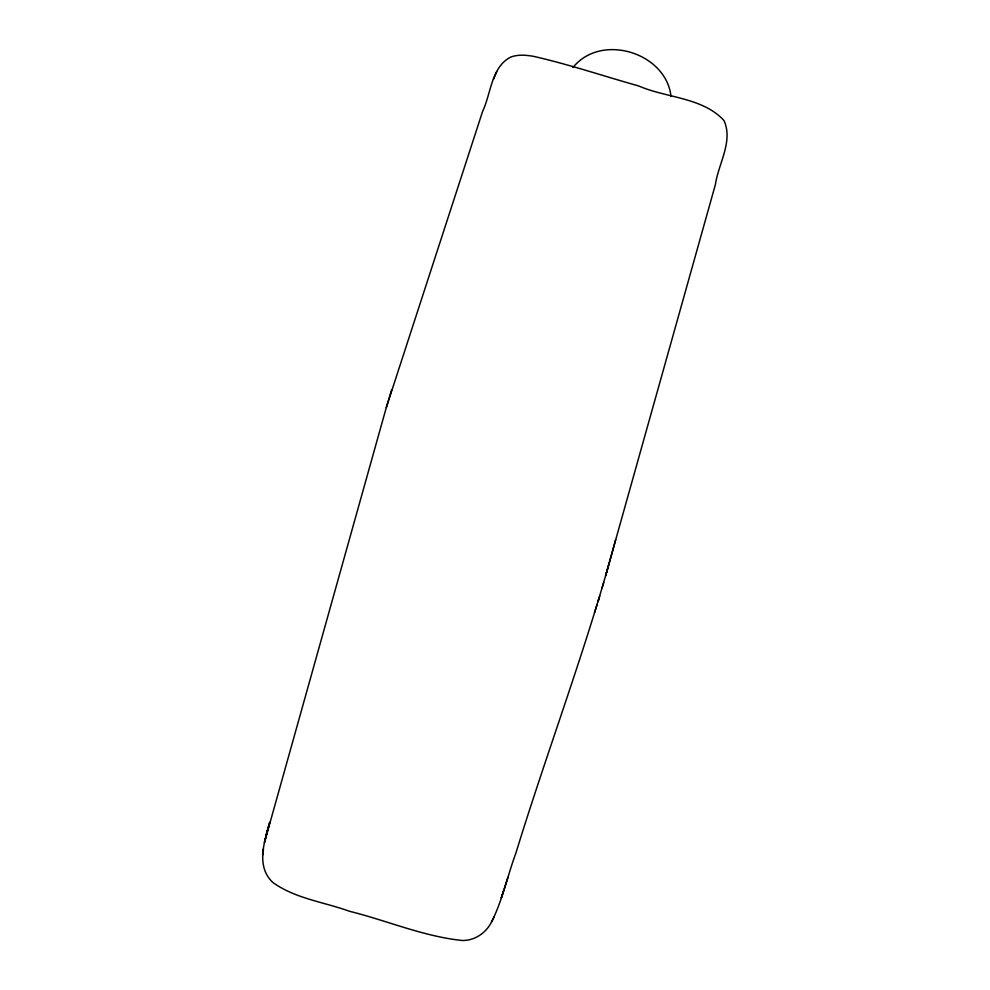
<?xml version="1.0" encoding="UTF-8"?>
<svg xmlns="http://www.w3.org/2000/svg" width="990" height="990" viewBox="0 0 990 990"><rect width="100%" height="100%" fill="white"/><g stroke="black" fill="none" stroke-linecap="round" stroke-linejoin="round"><path stroke-width="1.49" d="M608.516 565.451L605.583 575.821L715.362 184.709C718.245 164.068 733.491 141.211 723.962 120.508C702.677 97.305 666.221 97.973 638.785 85.994C603.826 76.156 569.324 64.511 533.895 56.418C526.371 55.056 518.352 54.326 511.013 56.962C491.213 66.701 491.139 93.555 482.687 111.152L386.323 407.484L264.478 842.465L269.726 822.269C264.342 841.686 255.692 866.559 272.931 882.535C295.329 898.598 324.089 902.076 349.544 911.295C387.152 920.626 423.658 936.54 462.404 940.5C474.804 940.661 486.065 932.877 491.547 921.975C502.487 900.318 507.338 876.199 515.74 853.553C547.965 748.601 587.379 645.814 615.656 539.649M262.771 854.952L263.402 849.012L262.833 854.358M267.486 830.338L265.951 836.043L268.562 826.427M597.168 604.308L594.544 612.575M602.168 587.751L603.739 582.429M386.323 407.484L388.921 398.945M389.045 398.45L391.644 389.911M598.987 598.492L597.985 601.71L599.767 596.017M507.944 877.338L501.274 897.955L503.774 890.233M493.49 79.274L496.77 71.725M491.547 921.975L494.27 916.591M572.975 67.53C600.868 32.509 666.171 52.433 671.034 96.475"/></g></svg>
